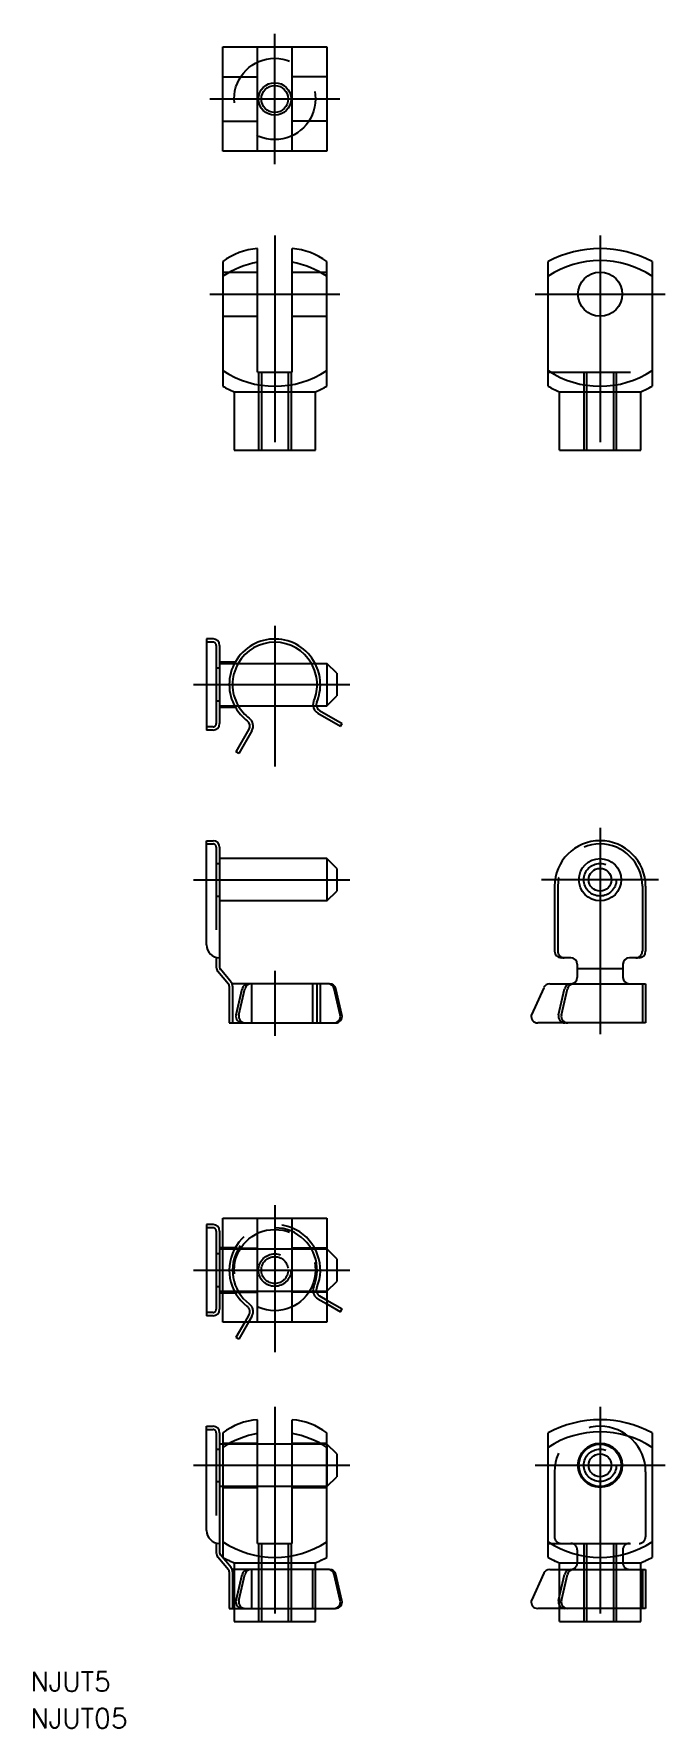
# Model space of a CAD drawing. Extents: x -37 to 60, y -70 to 190.
import ezdxf

# ---------------------------------------------------------------- set-up
doc = ezdxf.new("R2010")
doc.units = 0
doc.linetypes.add('CENTER', pattern=[50.8, 31.75, -6.35, 6.35, -6.35])
doc.linetypes.add('DASHED', pattern=[19.05, 12.7, -6.35])
doc.layers.get('0').update_dxf_attribs({"linetype": 'CONTINUOUS'})
doc.layers.add('CENTER', color=1, linetype='CENTER')
doc.styles.get("Standard").update_dxf_attribs({"font": 'txt.shx', "height": 3, "bigfont": 'bigfont.shx'})

msp = doc.modelspace()

# ---------------------------------------------------------------- linework, layer by layer
at = {"color": 7, "linetype": 'CONTINUOUS'}
for p, q in [((-8, 188), (8, 188)), ((-8, 172), (-8, 188)), ((-2.65, 172), (-2.65, 188)), ((2.65, 172), (2.65, 188)), ((8, 188), (8, 172)), ((8, 172), (-8, 172)), ((-2.65, 138), (-2.65, 157)), ((2.65, 138), (2.65, 157)), ((-8, 155), (-8, 135.84)), ((8, 135.84), (8, 155)), ((42, 135.84), (42, 155)), ((58, 155), (58, 135.84)), ((-2.65, 138), (2.65, 138)), ((-6.25, 135), (6.25, 135)), ((-6.25, 135), (-6.25, 126)), ((6.25, 126), (6.25, 135)), ((43.75, 135), (56.25, 135)), ((43.75, 126), (43.75, 135)), ((56.25, 126), (56.25, 135)), ((-6.25, 126), (6.25, 126)), ((43.75, 126), (56.25, 126)), ((-10.49, 97), (-10.49, 83)), ((-9.49, 97), (-10.49, 97)), ((-8.49, 96), (-8.49, 84)), ((-8.49, 93.5), (-6.06, 93.5)), ((-8.49, 93.25), (8.01, 93.25)), ((9.51, 91.75), (8.01, 93.25)), ((8.01, 93.25), (8.01, 86.75)), ((9.51, 91.75), (9.51, 88.25)), ((-8.49, 86.75), (8.01, 86.75)), ((-8.49, 86.5), (-6.06, 86.5)), ((6.87, 86.03), (10.34, 84.03)), ((8.01, 86.75), (9.51, 88.25)), ((6.62, 85.6), (10.09, 83.6)), ((10.09, 83.6), (10.34, 84.03)), ((-9.49, 83), (-10.49, 83)), ((-3.97, 83.13), (-5.97, 79.66)), ((-3.54, 82.88), (-5.54, 79.41)), ((-5.54, 79.41), (-5.97, 79.66)), ((-10.49, 50), (-10.49, 66)), ((-10.49, 66), (-9.49, 66)), ((-8.49, 65), (-8.49, 46.55)), ((8.01, 63.25), (-8.49, 63.25)), ((9.51, 61.75), (8.01, 63.25)), ((8.01, 63.25), (8.01, 56.75)), ((9.51, 61.75), (9.51, 58.25)), ((8.01, 56.75), (9.51, 58.25)), ((43, 59), (43, 49)), ((57, 59), (57, 49)), ((8.01, 56.75), (-8.49, 56.75)), ((-8.99, 48.06), (-8.99, 46.55)), ((45.5, 48), (44, 48)), ((46.5, 47), (46.5, 45)), ((53.5, 47), (53.5, 45)), ((56, 48), (54.5, 48)), ((-7.12, 43.96), (-8.75, 45.91)), ((-6.73, 44.28), (-8.37, 46.23)), ((46.5, 46.37), (53.5, 46.37)), ((-7, 43.64), (-7, 38)), ((8.41, 44), (-6.57, 44)), ((-5.94, 39.22), (-5.02, 43.22)), ((-5.51, 39.22), (-4.59, 43.22)), ((-3.53, 38), (-3.53, 44)), ((5.87, 38), (5.87, 44)), ((10.06, 39.22), (9.14, 43.22)), ((10.31, 39.22), (9.39, 43.22)), ((41.35, 43.41), (39.44, 39.22)), ((42.26, 44), (57, 44)), ((43.62, 39.22), (44.55, 43.22)), ((44.06, 39.22), (44.98, 43.22)), ((57, 44), (57, 38)), ((-7, 38), (9.34, 38)), ((57, 38), (40.41, 38)), ((-8, 8), (8, 8)), ((-8, -8), (-8, 8)), ((-2.65, -8), (-2.65, 8)), ((2.65, -8), (2.65, 8)), ((8, 8), (8, -8)), ((-10.49, 7), (-10.49, -7)), ((-9.49, 7), (-10.49, 7)), ((-8.49, 6), (-8.49, -6)), ((-8.49, 3.5), (-8, 3.5)), ((-8.49, 3.25), (-8, 3.25)), ((-2.65, 3.25), (2.65, 3.25)), ((8, 3.25), (8.01, 3.25)), ((9.51, 1.75), (8.01, 3.25)), ((8.01, 3.25), (8.01, -3.25)), ((9.51, 1.75), (9.51, -1.75)), ((8.01, -3.25), (9.51, -1.75)), ((-8.49, -3.25), (-8, -3.25)), ((-8.49, -3.5), (-8, -3.5)), ((-2.65, -3.25), (2.65, -3.25)), ((8, -3.25), (8.01, -3.25)), ((8, -4.62), (10.34, -5.97)), ((8, -5.2), (10.09, -6.4)), ((-9.49, -7), (-10.49, -7)), ((10.09, -6.4), (10.34, -5.97)), ((8, -8), (-8, -8)), ((-4.62, -8), (-5.97, -10.34)), ((-5.54, -10.59), (-5.97, -10.34)), ((-4.04, -8), (-5.54, -10.59)), ((-2.65, -42), (-2.65, -23)), ((2.65, -42), (2.65, -23)), ((-10.49, -40), (-10.49, -24)), ((-10.49, -24), (-9.49, -24)), ((-8.49, -25), (-8.49, -43.45)), ((-8, -25), (-8, -44.16)), ((8, -44.16), (8, -25)), ((42, -44.16), (42, -25)), ((58, -25), (58, -44.16)), ((-8, -26.75), (-8.49, -26.75)), ((2.65, -26.75), (-2.65, -26.75)), ((8.01, -26.75), (8, -26.75)), ((8.01, -26.75), (8.01, -33.25)), ((9.51, -28.25), (8.01, -26.75)), ((9.51, -28.25), (9.51, -31.75)), ((-8, -33.25), (-8.49, -33.25)), ((2.65, -33.25), (-2.65, -33.25)), ((8.01, -33.25), (8, -33.25)), ((8.01, -33.25), (9.51, -31.75)), ((-8.99, -41.94), (-8.99, -43.45)), ((-7.12, -46.04), (-8.75, -44.09)), ((-6.73, -45.72), (-8.37, -43.77)), ((-2.65, -42), (2.65, -42)), ((-7, -46.36), (-7, -52)), ((-3.53, -46), (-6.57, -46)), ((-6.25, -45), (6.25, -45)), ((-6.25, -45), (-6.25, -46)), ((-5.94, -50.78), (-5.02, -46.78)), ((-5.51, -50.78), (-4.59, -46.78)), ((-3.53, -52), (-3.53, -46)), ((5.87, -52), (5.87, -46)), ((8.41, -46), (5.87, -46)), ((6.25, -46), (6.25, -45)), ((10.06, -50.78), (9.14, -46.78)), ((10.31, -50.78), (9.39, -46.78)), ((41.35, -46.59), (39.44, -50.78)), ((42.26, -46), (43.75, -46)), ((43.62, -50.78), (44.55, -46.78)), ((43.75, -45), (56.25, -45)), ((43.75, -50.23), (43.75, -45)), ((44.06, -50.78), (44.98, -46.78)), ((45.52, -46), (57, -46)), ((56.25, -46), (56.25, -45)), ((57, -46), (57, -52)), ((-7, -52), (-3.53, -52)), ((-6.25, -52), (-6.25, -54)), ((5.87, -52), (9.34, -52)), ((6.25, -54), (6.25, -52)), ((43.75, -52), (40.41, -52)), ((43.75, -54), (43.75, -51.53)), ((57, -52), (44.6, -52)), ((56.25, -54), (56.25, -52)), ((-6.25, -54), (6.25, -54)), ((43.75, -54), (56.25, -54))]:
    msp.add_line(p, q, dxfattribs=at)
at = {"color": 3, "linetype": 'DASHED'}
for p, q in [((-8, 183.4), (-2.65, 183.4)), ((8, 183.4), (2.65, 183.4)), ((-8, 176.6), (-2.65, 176.6)), ((8, 176.6), (2.65, 176.6)), ((-8, 153.4), (-2.65, 153.4)), ((2.65, 153.4), (8, 153.4)), ((-8, 146.6), (-2.65, 146.6)), ((2.65, 146.6), (8, 146.6)), ((-2.5, 138), (-2.5, 126)), ((-2.07, 138), (-2.07, 126)), ((2.07, 138), (2.07, 126)), ((2.5, 138), (2.5, 126)), ((42, 138), (58, 138)), ((47.5, 138), (47.5, 126)), ((47.93, 138), (47.93, 126)), ((52.07, 138), (52.07, 126)), ((52.5, 138), (52.5, 126)), ((-9.49, 96.5), (-10.49, 96.5)), ((-8.99, 96), (-8.99, 84)), ((-8.49, 92.5), (-8.99, 92.5)), ((-8.99, 87.5), (-8.49, 87.5)), ((-9.49, 83.5), (-10.49, 83.5)), ((-10.49, 65.5), (-9.49, 65.5)), ((-8.99, 65), (-8.99, 48.06)), ((-8.99, 62.5), (-8.49, 62.5)), ((-8.99, 57.5), (-8.49, 57.5)), ((43.5, 59), (43.5, 49)), ((56.5, 59), (56.5, 49)), ((-6.5, 43.64), (-6.5, 38)), ((6.5, 38), (6.5, 44)), ((7, 38), (7, 44)), ((56.5, 44), (56.5, 38)), ((-9.49, 6.5), (-10.49, 6.5)), ((-8.99, 6), (-8.99, -6)), ((-8, 3.5), (-6.06, 3.5)), ((-8, 3.4), (-2.65, 3.4)), ((-8, 3.25), (-2.65, 3.25)), ((8, 3.4), (2.65, 3.4)), ((2.65, 3.25), (8, 3.25)), ((-8.49, 2.5), (-8.99, 2.5)), ((-8.99, -2.5), (-8.49, -2.5)), ((-8, -3.25), (-2.65, -3.25)), ((-8, -3.4), (-2.65, -3.4)), ((-8, -3.5), (-6.06, -3.5)), ((2.65, -3.25), (8, -3.25)), ((8, -3.4), (2.65, -3.4)), ((6.62, -4.4), (8, -5.2)), ((6.87, -3.97), (8, -4.62)), ((-9.49, -6.5), (-10.49, -6.5)), ((-3.97, -6.87), (-4.62, -8)), ((-3.54, -7.12), (-4.04, -8)), ((-10.49, -24.5), (-9.49, -24.5)), ((-8.99, -25), (-8.99, -41.94)), ((-8.99, -27.5), (-8.49, -27.5)), ((-8, -26.6), (-2.65, -26.6)), ((-2.65, -26.75), (-8, -26.75)), ((2.65, -26.6), (8, -26.6)), ((8, -26.75), (2.65, -26.75)), ((43, -31), (43, -41)), ((57, -31), (57, -41)), ((-8.99, -32.5), (-8.49, -32.5)), ((-2.65, -33.25), (-8, -33.25)), ((-8, -33.4), (-2.65, -33.4)), ((8, -33.25), (2.65, -33.25)), ((2.65, -33.4), (8, -33.4)), ((-2.5, -42), (-2.5, -54)), ((-2.07, -42), (-2.07, -54)), ((2.07, -42), (2.07, -54)), ((2.5, -42), (2.5, -54)), ((42, -42), (58, -42)), ((46.5, -43), (46.5, -45)), ((47.5, -42), (47.5, -54)), ((47.93, -42), (47.93, -54)), ((52.07, -42), (52.07, -54)), ((52.5, -42), (52.5, -54)), ((53.5, -43), (53.5, -45)), ((-6.5, -46.36), (-6.5, -52)), ((-6.25, -46), (-6.25, -52)), ((5.87, -46), (-3.53, -46)), ((6.25, -52), (6.25, -46)), ((43.75, -46), (45.52, -46)), ((56.25, -52), (56.25, -46)), ((56.5, -46), (56.5, -52)), ((-3.53, -52), (5.87, -52)), ((43.75, -51.53), (43.75, -50.23)), ((44.6, -52), (43.75, -52))]:
    msp.add_line(p, q, dxfattribs=at)
for centre, radius in [((0, 180), 6.25), ((50, 60), 2.5), ((0, 0), 6.25), ((0, 0), 2.5), ((0, 0), 2.07), ((50, -30), 2.5)]:
    msp.add_circle(centre, radius, dxfattribs=at)
at = {"color": 3, "linetype": 'CONTINUOUS'}
msp.add_circle((0, 180), 2.5, dxfattribs=at)
at = {"color": 7, "linetype": 'CONTINUOUS'}
for centre, radius in [((0, 180), 2.07), ((50, 150), 3.4), ((50, 60), 3.25), ((50, 60), 1.75), ((50, -30), 3.4), ((50, -30), 3.25), ((50, -30), 1.75)]:
    msp.add_circle(centre, radius, dxfattribs=at)
for centre, radius, start, end in [((-1.96, 146.99), 10.03, 93.9594, 127.0454), ((1.96, 146.99), 10.03, 52.9543, 86.0409), ((50, 140), 17, 61.9275, 118.0725), ((0, 140.62), 14.53, 100.5074, 123.4034), ((0, 140.62), 14.53, 56.5966, 79.4926), ((50, 140.62), 14.53, 56.5966, 123.4034), ((0, 150.38), 14.53, 236.5966, 303.4034), ((50, 150.38), 14.53, 236.5966, 303.4034), ((0.25, 150.71), 17, 240.9681, 247.5205), ((-0.25, 150.71), 17, 292.4795, 299.0317), ((50.25, 150.71), 17, 240.9681, 247.5205), ((49.75, 150.71), 17, 292.4795, 299.0317), ((-9.49, 96), 1, 360, 90), ((0, 90), 7, 27.664, 150), ((0, 90), 6.5, 30, 150), ((0, 90), 7, 210, 232.8192), ((0, 90), 6.5, 210.0365, 232.8192), ((7.37, 86.9), 1.5, 185.7768, 240), ((7.37, 86.9), 1, 188.6837, 240), ((-9.49, 84), 1, 270, 0), ((-4.83, 83.63), 1, 330, 52.8192), ((-4.83, 83.63), 1.5, 330, 52.8192), ((-9.49, 65), 1, 0, 90), ((50, 59), 7, 0, 180), ((-8.49, 50), 2, 180, 270), ((44, 49), 1, 180, 270), ((45.5, 47), 1, 0, 90), ((54.5, 47), 1, 90, 180), ((56, 49), 1, 270, 0), ((-7.99, 46.55), 1, 180, 220), ((-7.99, 46.55), 0.5, 180, 220), ((-7.5, 43.64), 1, 21.3442, 40), ((45.5, 45), 1, 270, 0), ((54.5, 45), 1, 180, 270), ((-7.5, 43.64), 0.5, 360, 40), ((-4.05, 43), 1, 90, 167), ((-3.61, 43), 1, 90, 167), ((8.16, 43), 1, 13, 90), ((8.41, 43), 1, 13, 90), ((42.26, 43), 1, 90, 155.5262), ((45.52, 43), 1, 90, 167), ((45.95, 43), 1, 90, 167), ((-4.97, 39), 1, 167, 270), ((-4.54, 39), 1, 167, 270), ((9.09, 39), 1, 270, 13), ((9.34, 39), 1, 270, 13), ((40.41, 39), 1, 167.4712, 270), ((44.6, 39), 1, 167, 270), ((45.03, 39), 1, 167, 270), ((-9.49, 6), 1, 360, 90), ((-9.49, -6), 1, 270, 0), ((-1.96, -33.01), 10.03, 93.9594, 127.0454), ((1.96, -33.01), 10.03, 52.9543, 86.0409), ((50, -40), 17, 61.9275, 118.0725), ((-9.49, -25), 1, 0, 90), ((0, -39.38), 14.53, 100.5074, 123.4034), ((0, -39.38), 14.53, 56.5966, 79.4926), ((50, -39.38), 14.53, 56.5966, 123.4034), ((-8.49, -40), 2, 180, 270), ((-7.99, -43.45), 1, 180, 220), ((-7.99, -43.45), 0.5, 180, 220), ((0, -29.62), 14.53, 236.5966, 303.4034), ((0.25, -29.29), 17, 240.9681, 247.5205), ((-0.25, -29.29), 17, 292.4795, 299.0317), ((50, -29.62), 14.53, 236.5966, 303.4034), ((50.25, -29.29), 17, 240.9681, 247.5205), ((49.75, -29.29), 17, 292.4795, 299.0317), ((-7.5, -46.36), 0.5, 360, 40), ((-7.5, -46.36), 1, 21.3442, 40), ((-4.05, -47), 1, 90, 167), ((-3.61, -47), 1, 90, 167), ((8.16, -47), 1, 13, 90), ((8.41, -47), 1, 13, 90), ((42.26, -47), 1, 90, 155.5262), ((45.52, -47), 1, 90, 167), ((45.95, -47), 1, 90, 167), ((-4.97, -51), 1, 167, 270), ((-4.54, -51), 1, 167, 270), ((9.09, -51), 1, 270, 13), ((9.34, -51), 1, 270, 13), ((40.41, -51), 1, 167.4712, 270), ((44.6, -51), 1, 167, 270), ((45.03, -51), 1, 167, 270)]:
    msp.add_arc(centre, radius, start, end, dxfattribs=at)
at = {"color": 3, "linetype": 'DASHED'}
for centre, radius, start, end in [((-9.49, 96), 0.5, 0, 90), ((0, 90), 7, 150, 210), ((0, 90), 6.5, 150, 210), ((0, 90), 6.5, 337.1808, 30), ((0, 90), 7, 337.1808, 27.664), ((7.37, 86.9), 1.5, 157.1808, 185.7768), ((7.37, 86.9), 1, 157.1808, 188.6837), ((-9.49, 84), 0.5, 270, 0), ((-9.49, 65), 0.5, 0, 90), ((50, 59), 6.5, 0, 180), ((44.5, 49), 1, 180, 270), ((55.5, 49), 1, 270, 0), ((-7.5, 43.64), 1, 0, 21.3442), ((-9.49, 6), 0.5, 0, 90), ((0, 0), 7, 337.1808, 232.8192), ((0, 0), 6.5, 337.1808, 232.8192), ((7.37, -3.1), 1.5, 157.1808, 240), ((-4.83, -6.37), 1.5, 330, 52.8192), ((7.37, -3.1), 1, 157.1808, 240), ((-9.49, -6), 0.5, 270, 0), ((-4.83, -6.37), 1, 330, 52.8192), ((-9.49, -25), 0.5, 0, 90), ((50, -31), 7, 0, 180), ((44, -41), 1, 180, 270), ((56, -41), 1, 270, 0), ((45.5, -43), 1, 0, 90), ((54.5, -43), 1, 90, 180), ((-7.5, -46.36), 1, 360, 21.3442), ((45.5, -45), 1, 270, 0), ((54.5, -45), 1, 180, 270)]:
    msp.add_arc(centre, radius, start, end, dxfattribs=at)
at = {"layer": 'CENTER', "color": 1, "linetype": 'CENTER'}
for p, q in [((0, 170), (0, 190)), ((-10, 180), (10, 180)), ((0, 159), (0, 124)), ((50, 159), (50, 124)), ((-10, 150), (10, 150)), ((40, 150), (60, 150)), ((0, 99), (0, 77.41)), ((-12.49, 90), (11.51, 90)), ((50, 68), (50, 36)), ((-12.49, 60), (11.51, 60)), ((59, 60), (41, 60)), ((0, 46), (0, 36)), ((0, 10), (0, -12.59)), ((-12.49, 0), (11.51, 0)), ((0, -21), (0, -56)), ((50, -21), (50, -56)), ((-12.49, -30), (11.51, -30)), ((40, -30), (60, -30))]:
    msp.add_line(p, q, dxfattribs=at)

# ---------------------------------------------------------------- texts
at = {"color": 7, "linetype": 'CONTINUOUS'}
for s, p in [('NJUT5', (-37.55, -64.73)), ('NJUT05', (-37.55, -70.39))]:
    msp.add_text(s, height=3, dxfattribs=at).set_placement(p)

doc.saveas('drawing.dxf')
